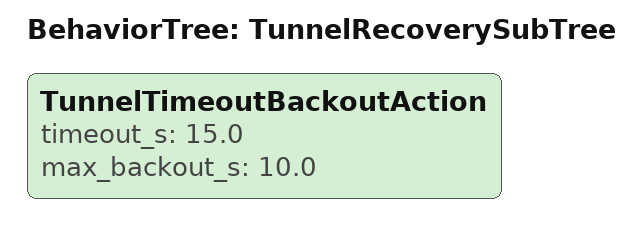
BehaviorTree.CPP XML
<?xml version="1.0" encoding="UTF-8"?>
<root BTCPP_format="4">
  <BehaviorTree ID="TunnelRecoverySubTree">
    <TunnelTimeoutBackoutAction
      timeout_s="15.0"
      max_backout_s="10.0" />
  </BehaviorTree>
</root>
